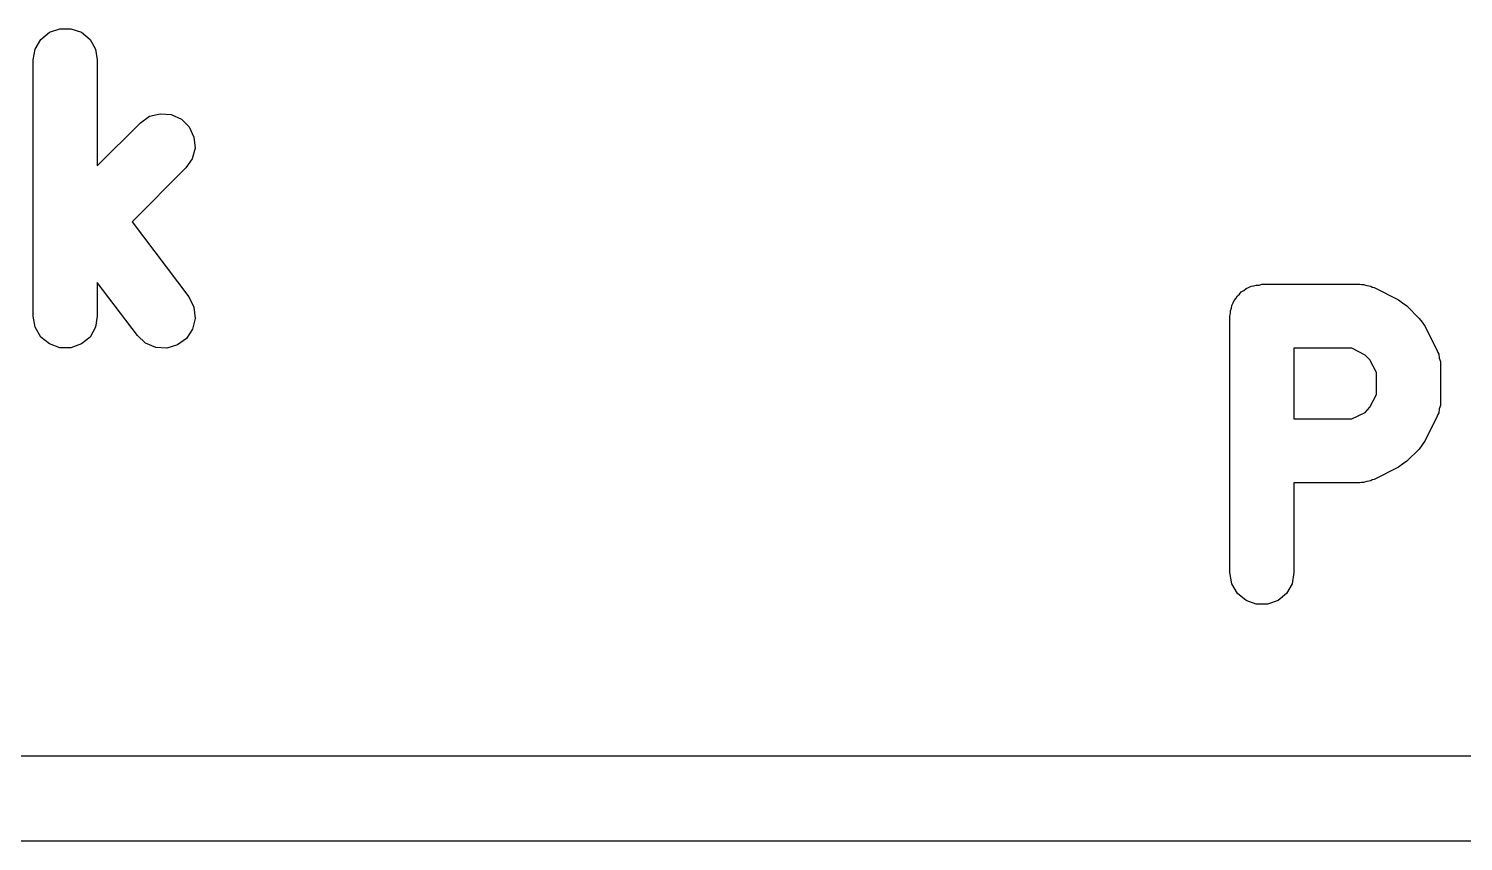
# Model space of a CAD drawing. Extents: x 10 to 287, y -200 to -10.
# Drawn here: x 154.786 to 158.142, y -112.1 to -110.198 of the extents above; entities that cross this region are included whole.
import ezdxf

# ---------------------------------------------------------------- set-up
doc = ezdxf.new("R2010")
doc.units = 0
doc.header["$MEASUREMENT"] = 0
doc.layers.add('BLACK', color=7, linetype='CONTINUOUS')

msp = doc.modelspace()

# ---------------------------------------------------------------- linework, layer by layer
at = {"layer": 'Black'}
for p, q in [((154.814, -110.223), (154.834, -110.206)), ((154.834, -110.206), (154.858, -110.198)), ((154.858, -110.198), (154.884, -110.198)), ((154.884, -110.198), (154.909, -110.206)), ((154.909, -110.206), (154.929, -110.223)), ((154.801, -110.246), (154.814, -110.223)), ((154.929, -110.223), (154.942, -110.246)), ((154.796, -110.271), (154.801, -110.246)), ((154.796, -110.871), (154.796, -110.271)), ((154.942, -110.246), (154.946, -110.271)), ((154.946, -110.271), (154.946, -110.519)), ((155.047, -110.418), (155.068, -110.403)), ((155.068, -110.403), (155.093, -110.397)), ((155.093, -110.397), (155.119, -110.399)), ((155.119, -110.399), (155.143, -110.41)), ((155.143, -110.41), (155.161, -110.428)), ((154.946, -110.519), (155.047, -110.418)), ((155.161, -110.428), (155.172, -110.452)), ((155.175, -110.478), (155.168, -110.503)), ((155.172, -110.452), (155.175, -110.478)), ((155.168, -110.503), (155.153, -110.524)), ((155.153, -110.524), (155.028, -110.65)), ((155.028, -110.65), (155.16, -110.826)), ((155.04, -110.916), (154.946, -110.792)), ((154.946, -110.792), (154.946, -110.871)), ((157.619, -110.819), (157.623, -110.814)), ((157.623, -110.814), (157.629, -110.811)), ((157.629, -110.811), (157.634, -110.806)), ((157.634, -110.806), (157.64, -110.804)), ((157.64, -110.804), (157.646, -110.801)), ((157.646, -110.801), (157.652, -110.8)), ((157.652, -110.8), (157.658, -110.798)), ((157.658, -110.798), (157.665, -110.798)), ((157.665, -110.798), (157.671, -110.796)), ((157.671, -110.796), (157.9, -110.796)), ((157.9, -110.796), (157.904, -110.797)), ((157.904, -110.797), (157.909, -110.797)), ((157.909, -110.797), (157.917, -110.799)), ((157.917, -110.799), (157.926, -110.801)), ((157.926, -110.801), (157.929, -110.803)), ((157.929, -110.803), (157.934, -110.804)), ((157.934, -110.804), (157.991, -110.833)), ((155.16, -110.826), (155.172, -110.85)), ((157.6, -110.852), (157.601, -110.846)), ((157.601, -110.846), (157.604, -110.84)), ((157.604, -110.84), (157.606, -110.834)), ((157.606, -110.834), (157.611, -110.829)), ((157.611, -110.829), (157.614, -110.823)), ((157.614, -110.823), (157.619, -110.819)), ((157.991, -110.833), (158, -110.84)), ((158, -110.84), (158.01, -110.847)), ((158.01, -110.847), (158.039, -110.876)), ((154.801, -110.897), (154.796, -110.871)), ((154.946, -110.871), (154.942, -110.897)), ((155.175, -110.876), (155.169, -110.901)), ((155.172, -110.85), (155.175, -110.876)), ((157.596, -110.871), (157.598, -110.865)), ((157.596, -111.471), (157.596, -110.871)), ((157.598, -110.858), (157.6, -110.852)), ((157.598, -110.865), (157.598, -110.858)), ((158.039, -110.876), (158.046, -110.885)), ((154.814, -110.92), (154.801, -110.897)), ((154.942, -110.897), (154.929, -110.92)), ((155.169, -110.901), (155.155, -110.923)), ((158.046, -110.885), (158.053, -110.895)), ((158.053, -110.895), (158.081, -110.952)), ((154.834, -110.936), (154.814, -110.92)), ((154.858, -110.945), (154.834, -110.936)), ((154.884, -110.945), (154.858, -110.945)), ((154.909, -110.936), (154.884, -110.945)), ((154.929, -110.92), (154.909, -110.936)), ((155.059, -110.934), (155.04, -110.916)), ((155.083, -110.944), (155.059, -110.934)), ((155.109, -110.946), (155.083, -110.944)), ((155.134, -110.938), (155.109, -110.946)), ((155.155, -110.923), (155.134, -110.938)), ((157.746, -110.946), (157.746, -111.111)), ((157.882, -110.946), (157.746, -110.946)), ((157.913, -110.962), (157.882, -110.946)), ((157.924, -110.973), (157.913, -110.962)), ((157.939, -111.003), (157.924, -110.973)), ((158.081, -110.952), (158.083, -110.956)), ((158.083, -110.956), (158.085, -110.96)), ((158.085, -110.96), (158.086, -110.969)), ((158.086, -110.969), (158.089, -110.977)), ((158.089, -110.977), (158.089, -110.981)), ((158.089, -110.981), (158.089, -110.986)), ((157.939, -111.054), (157.939, -111.003)), ((158.089, -110.986), (158.089, -111.071)), ((157.924, -111.084), (157.939, -111.054)), ((158.089, -111.08), (158.086, -111.088)), ((158.089, -111.071), (158.089, -111.076)), ((158.089, -111.076), (158.089, -111.08)), ((157.746, -111.111), (157.882, -111.111)), ((157.882, -111.111), (157.913, -111.096)), ((157.913, -111.096), (157.924, -111.084)), ((158.081, -111.105), (158.053, -111.162)), ((158.083, -111.101), (158.081, -111.105)), ((158.085, -111.097), (158.083, -111.101)), ((158.086, -111.088), (158.085, -111.097)), ((158.039, -111.182), (158.01, -111.21)), ((158.046, -111.172), (158.039, -111.182)), ((158.053, -111.162), (158.046, -111.172)), ((158, -111.217), (157.991, -111.224)), ((158.01, -111.21), (158, -111.217)), ((157.991, -111.224), (157.934, -111.253)), ((157.9, -111.261), (157.746, -111.261)), ((157.746, -111.261), (157.746, -111.471)), ((157.904, -111.26), (157.9, -111.261)), ((157.909, -111.26), (157.904, -111.26)), ((157.917, -111.258), (157.909, -111.26)), ((157.926, -111.256), (157.917, -111.258)), ((157.929, -111.254), (157.926, -111.256)), ((157.934, -111.253), (157.929, -111.254)), ((157.601, -111.497), (157.596, -111.471)), ((157.746, -111.471), (157.742, -111.497)), ((157.614, -111.52), (157.601, -111.497)), ((157.742, -111.497), (157.729, -111.52)), ((157.634, -111.536), (157.614, -111.52)), ((157.658, -111.545), (157.634, -111.536)), ((157.684, -111.545), (157.658, -111.545)), ((157.709, -111.536), (157.684, -111.545)), ((157.729, -111.52), (157.709, -111.536)), ((118, -111.9), (207.996, -111.9)), ((208, -112.1), (117.9, -112.1))]:
    msp.add_line(p, q, dxfattribs=at)

doc.saveas('drawing.dxf')
